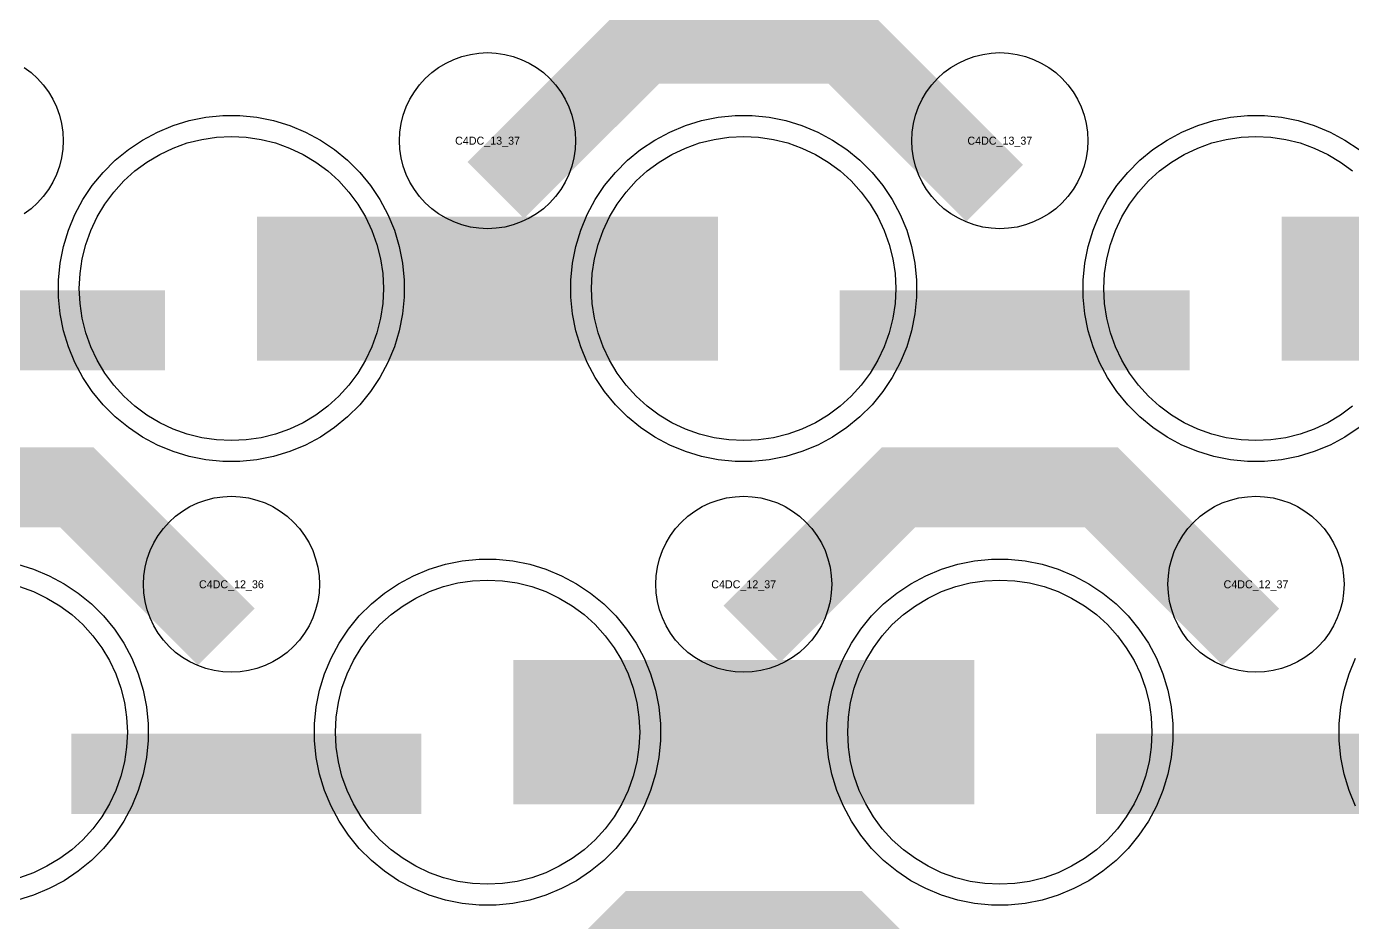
# Model space of a CAD drawing. Extents: x -11880 to 11880, y -14992 to 14992.
# Drawn here: x -304 to 110.1, y -13236.2 to -12956.4 of the extents above; entities that cross this region are included whole.
import ezdxf
from ezdxf.enums import TextEntityAlignment as Align

# ---------------------------------------------------------------- set-up
doc = ezdxf.new("R2010")
doc.units = 0
doc.header["$MEASUREMENT"] = 0
for name, color, linetype in [('GDS_775_DT_237', 138, 'CONTINUOUS'), ('RDL1_FS', 34, 'CONTINUOUS'), ('RDL_BS', 160, 'CONTINUOUS')]:
    doc.layers.add(name, color=color, linetype=linetype)

msp = doc.modelspace()

# ---------------------------------------------------------------- linework, layer by layer
at = {"layer": 'RDL1_FS', "color": 241, "true_color": 0xf7abae}
for points in [[(-240, -13085.739), (-244.657, -13085.51), (-249.268, -13084.826), (-253.791, -13083.694), (-258.181, -13082.122), (-262.395, -13080.13), (-266.395, -13077.732), (-270.14, -13074.954), (-273.594, -13071.824), (-276.724, -13068.37), (-279.502, -13064.625), (-281.9, -13060.625), (-283.892, -13056.411), (-285.464, -13052.021), (-286.596, -13047.498), (-287.28, -13042.887), (-287.509, -13038.23), (-287.28, -13033.573), (-286.596, -13028.962), (-285.464, -13024.439), (-283.892, -13020.049), (-281.9, -13015.835), (-279.502, -13011.835), (-276.724, -13008.09), (-273.594, -13004.636), (-270.14, -13001.506), (-266.395, -12998.728), (-262.395, -12996.33), (-258.181, -12994.338), (-253.791, -12992.766), (-249.268, -12991.634), (-244.657, -12990.95), (-240, -12990.721), (-235.343, -12990.95), (-230.732, -12991.634), (-226.209, -12992.766), (-221.819, -12994.338), (-217.605, -12996.33), (-213.605, -12998.728), (-209.86, -13001.506), (-206.406, -13004.636), (-203.276, -13008.09), (-200.498, -13011.835), (-198.1, -13015.835), (-196.108, -13020.049), (-194.536, -13024.439), (-193.404, -13028.962), (-192.72, -13033.573), (-192.491, -13038.23), (-192.72, -13042.887), (-193.404, -13047.498), (-194.536, -13052.021), (-196.108, -13056.411), (-198.1, -13060.625), (-200.498, -13064.625), (-203.276, -13068.37), (-206.406, -13071.824), (-209.86, -13074.954), (-213.605, -13077.732), (-217.605, -13080.13), (-221.819, -13082.122), (-226.209, -13083.694), (-230.732, -13084.826), (-235.343, -13085.51)], [(-80, -13085.739), (-84.657, -13085.51), (-89.268, -13084.826), (-93.791, -13083.694), (-98.181, -13082.122), (-102.395, -13080.13), (-106.395, -13077.732), (-110.14, -13074.954), (-113.594, -13071.824), (-116.724, -13068.37), (-119.502, -13064.625), (-121.9, -13060.625), (-123.892, -13056.411), (-125.464, -13052.021), (-126.596, -13047.498), (-127.28, -13042.887), (-127.509, -13038.23), (-127.28, -13033.573), (-126.596, -13028.962), (-125.464, -13024.439), (-123.892, -13020.049), (-121.9, -13015.835), (-119.502, -13011.835), (-116.724, -13008.09), (-113.594, -13004.636), (-110.14, -13001.506), (-106.395, -12998.728), (-102.395, -12996.33), (-98.181, -12994.338), (-93.791, -12992.766), (-89.268, -12991.634), (-84.657, -12990.95), (-80, -12990.721), (-75.343, -12990.95), (-70.732, -12991.634), (-66.209, -12992.766), (-61.819, -12994.338), (-57.605, -12996.33), (-53.605, -12998.728), (-49.86, -13001.506), (-46.406, -13004.636), (-43.276, -13008.09), (-40.498, -13011.835), (-38.1, -13015.835), (-36.108, -13020.049), (-34.536, -13024.439), (-33.404, -13028.962), (-32.72, -13033.573), (-32.491, -13038.23), (-32.72, -13042.887), (-33.404, -13047.498), (-34.536, -13052.021), (-36.108, -13056.411), (-38.1, -13060.625), (-40.498, -13064.625), (-43.276, -13068.37), (-46.406, -13071.824), (-49.86, -13074.954), (-53.605, -13077.732), (-57.605, -13080.13), (-61.819, -13082.122), (-66.209, -13083.694), (-70.732, -13084.826), (-75.343, -13085.51)]]:
    msp.add_lwpolyline(points, close=True, dxfattribs=at)
msp.add_lwpolyline([(110.14, -13074.954), (106.395, -13077.732), (102.395, -13080.13), (98.181, -13082.122), (93.791, -13083.694), (89.268, -13084.826), (84.657, -13085.51), (80, -13085.739), (75.343, -13085.51), (70.732, -13084.826), (66.209, -13083.694), (61.819, -13082.122), (57.605, -13080.13), (53.605, -13077.732), (49.86, -13074.954), (46.406, -13071.824), (43.276, -13068.37), (40.498, -13064.625), (38.1, -13060.625), (36.108, -13056.411), (34.536, -13052.021), (33.404, -13047.498), (32.72, -13042.887), (32.491, -13038.23), (32.72, -13033.573), (33.404, -13028.962), (34.536, -13024.439), (36.108, -13020.049), (38.1, -13015.835), (40.498, -13011.835), (43.276, -13008.09), (46.406, -13004.636), (49.86, -13001.506), (53.605, -12998.728), (57.605, -12996.33), (61.819, -12994.338), (66.209, -12992.766), (70.732, -12991.634), (75.343, -12990.95), (80, -12990.721), (84.657, -12990.95), (89.268, -12991.634), (93.791, -12992.766), (98.181, -12994.338), (102.395, -12996.33), (106.395, -12998.728), (110.14, -13001.506)], dxfattribs=at)
for points in [[(-231.998, -13038.23, 45, 45, 0), (-159.998, -13038.23, 45, 45, 0)], [(-159.998, -13038.23, 45, 45, 0), (-87.998, -13038.23, 45, 45, 0)], [(88.002, -13038.23, 45, 45, 0), (160.002, -13038.23, 45, 45, 0)]]:
    msp.add_lwpolyline(points, format="xyseb", dxfattribs=at)
at = {"layer": 'RDL1_FS'}
msp.add_lwpolyline([(-306.209, -13131.331), (-301.819, -13132.903), (-297.605, -13134.895), (-293.605, -13137.293), (-289.86, -13140.071), (-286.406, -13143.201), (-283.276, -13146.655), (-280.498, -13150.4), (-278.1, -13154.4), (-276.108, -13158.614), (-274.536, -13163.004), (-273.404, -13167.527), (-272.72, -13172.138), (-272.491, -13176.795), (-272.72, -13181.452), (-273.404, -13186.063), (-274.536, -13190.586), (-276.108, -13194.976), (-278.1, -13199.19), (-280.498, -13203.19), (-283.276, -13206.935), (-286.406, -13210.389), (-289.86, -13213.519), (-293.605, -13216.297), (-297.605, -13218.695), (-301.819, -13220.687), (-306.209, -13222.259)], dxfattribs=at)
for points in [[(-160, -13224.304), (-164.657, -13224.075), (-169.268, -13223.391), (-173.791, -13222.259), (-178.181, -13220.687), (-182.395, -13218.695), (-186.395, -13216.297), (-190.14, -13213.519), (-193.594, -13210.389), (-196.724, -13206.935), (-199.502, -13203.19), (-201.9, -13199.19), (-203.892, -13194.976), (-205.464, -13190.586), (-206.596, -13186.063), (-207.28, -13181.452), (-207.509, -13176.795), (-207.28, -13172.138), (-206.596, -13167.527), (-205.464, -13163.004), (-203.892, -13158.614), (-201.9, -13154.4), (-199.502, -13150.4), (-196.724, -13146.655), (-193.594, -13143.201), (-190.14, -13140.071), (-186.395, -13137.293), (-182.395, -13134.895), (-178.181, -13132.903), (-173.791, -13131.331), (-169.268, -13130.199), (-164.657, -13129.515), (-160, -13129.286), (-155.343, -13129.515), (-150.732, -13130.199), (-146.209, -13131.331), (-141.819, -13132.903), (-137.605, -13134.895), (-133.605, -13137.293), (-129.86, -13140.071), (-126.406, -13143.201), (-123.276, -13146.655), (-120.498, -13150.4), (-118.1, -13154.4), (-116.108, -13158.614), (-114.536, -13163.004), (-113.404, -13167.527), (-112.72, -13172.138), (-112.491, -13176.795), (-112.72, -13181.452), (-113.404, -13186.063), (-114.536, -13190.586), (-116.108, -13194.976), (-118.1, -13199.19), (-120.498, -13203.19), (-123.276, -13206.935), (-126.406, -13210.389), (-129.86, -13213.519), (-133.605, -13216.297), (-137.605, -13218.695), (-141.819, -13220.687), (-146.209, -13222.259), (-150.732, -13223.391), (-155.343, -13224.075)], [(0, -13224.304), (-4.657, -13224.075), (-9.268, -13223.391), (-13.791, -13222.259), (-18.181, -13220.687), (-22.395, -13218.695), (-26.395, -13216.297), (-30.14, -13213.519), (-33.594, -13210.389), (-36.724, -13206.935), (-39.502, -13203.19), (-41.9, -13199.19), (-43.892, -13194.976), (-45.464, -13190.586), (-46.596, -13186.063), (-47.28, -13181.452), (-47.509, -13176.795), (-47.28, -13172.138), (-46.596, -13167.527), (-45.464, -13163.004), (-43.892, -13158.614), (-41.9, -13154.4), (-39.502, -13150.4), (-36.724, -13146.655), (-33.594, -13143.201), (-30.14, -13140.071), (-26.395, -13137.293), (-22.395, -13134.895), (-18.181, -13132.903), (-13.791, -13131.331), (-9.268, -13130.199), (-4.657, -13129.515), (0, -13129.286), (4.657, -13129.515), (9.268, -13130.199), (13.791, -13131.331), (18.181, -13132.903), (22.395, -13134.895), (26.395, -13137.293), (30.14, -13140.071), (33.594, -13143.201), (36.724, -13146.655), (39.502, -13150.4), (41.9, -13154.4), (43.892, -13158.614), (45.464, -13163.004), (46.596, -13167.527), (47.28, -13172.138), (47.509, -13176.795), (47.28, -13181.452), (46.596, -13186.063), (45.464, -13190.586), (43.892, -13194.976), (41.9, -13199.19), (39.502, -13203.19), (36.724, -13206.935), (33.594, -13210.389), (30.14, -13213.519), (26.395, -13216.297), (22.395, -13218.695), (18.181, -13220.687), (13.791, -13222.259), (9.268, -13223.391), (4.657, -13224.075)]]:
    msp.add_lwpolyline(points, close=True, dxfattribs=at)
for points in [[(-151.998, -13176.795, 45, 45, 0), (-79.998, -13176.795, 45, 45, 0)], [(-79.998, -13176.795, 45, 45, 0), (-7.998, -13176.795, 45, 45, 0)]]:
    msp.add_lwpolyline(points, format="xyseb", dxfattribs=at)
at = {"layer": 'RDL_BS'}
for points in [[(-157.438, -13007.544, 25, 25, 0), (-111.623, -12961.729, 25, 25, 0), (-78.07, -12961.729, 25, 25, 0)], [(-1.599, -13008.443, 25, 25, 0), (-48.313, -12961.729, 25, 25, 0), (-78.071, -12961.729, 25, 25, 0)], [(-241.599, -13147.008, 25, 25, 0), (-288.313, -13100.294, 25, 25, 0), (-318.071, -13100.294, 25, 25, 0)], [(-77.438, -13146.109, 25, 25, 0), (-31.623, -13100.294, 25, 25, 0), (1.93, -13100.294, 25, 25, 0)], [(78.401, -13147.008, 25, 25, 0), (31.687, -13100.294, 25, 25, 0), (1.929, -13100.294, 25, 25, 0)], [(-289.984, -13189.808, 25, 25, 0), (-180.719, -13189.808, 25, 25, 0)], [(30.016, -13189.808, 25, 25, 0), (139.281, -13189.808, 25, 25, 0)], [(-157.438, -13284.674, 25, 25, 0), (-111.623, -13238.859, 25, 25, 0), (-78.07, -13238.859, 25, 25, 0)], [(-1.599, -13285.573, 25, 25, 0), (-48.313, -13238.859, 25, 25, 0), (-78.071, -13238.859, 25, 25, 0)]]:
    msp.add_lwpolyline(points, format="xyseb", dxfattribs=at)
for points in [[(-160, -13019.536), (-162.693, -13019.404), (-165.365, -13019.008), (-167.984, -13018.351), (-170.519, -13017.444), (-172.956, -13016.292), (-175.28, -13014.899), (-177.443, -13013.296), (-179.442, -13011.484), (-181.254, -13009.485), (-182.857, -13007.322), (-184.25, -13004.998), (-185.402, -13002.561), (-186.309, -13000.026), (-186.966, -12997.407), (-187.362, -12994.735), (-187.494, -12992.042), (-187.362, -12989.349), (-186.966, -12986.677), (-186.309, -12984.058), (-185.402, -12981.523), (-184.25, -12979.086), (-182.857, -12976.762), (-181.254, -12974.599), (-179.442, -12972.6), (-177.443, -12970.788), (-175.28, -12969.185), (-172.956, -12967.792), (-170.519, -12966.64), (-167.984, -12965.733), (-165.365, -12965.076), (-162.693, -12964.68), (-160, -12964.548), (-157.307, -12964.68), (-154.635, -12965.076), (-152.016, -12965.733), (-149.481, -12966.64), (-147.044, -12967.792), (-144.72, -12969.185), (-142.557, -12970.788), (-140.558, -12972.6), (-138.746, -12974.599), (-137.143, -12976.762), (-135.75, -12979.086), (-134.598, -12981.523), (-133.691, -12984.058), (-133.034, -12986.677), (-132.638, -12989.349), (-132.506, -12992.042), (-132.638, -12994.735), (-133.034, -12997.407), (-133.691, -13000.026), (-134.598, -13002.561), (-135.75, -13004.998), (-137.143, -13007.322), (-138.746, -13009.485), (-140.558, -13011.484), (-142.557, -13013.296), (-144.72, -13014.899), (-147.044, -13016.292), (-149.481, -13017.444), (-152.016, -13018.351), (-154.635, -13019.008), (-157.307, -13019.404)], [(0, -13019.536), (-2.693, -13019.404), (-5.365, -13019.008), (-7.984, -13018.351), (-10.519, -13017.444), (-12.956, -13016.292), (-15.28, -13014.899), (-17.443, -13013.296), (-19.442, -13011.484), (-21.254, -13009.485), (-22.857, -13007.322), (-24.25, -13004.998), (-25.402, -13002.561), (-26.309, -13000.026), (-26.966, -12997.407), (-27.362, -12994.735), (-27.494, -12992.042), (-27.362, -12989.349), (-26.966, -12986.677), (-26.309, -12984.058), (-25.402, -12981.523), (-24.25, -12979.086), (-22.857, -12976.762), (-21.254, -12974.599), (-19.442, -12972.6), (-17.443, -12970.788), (-15.28, -12969.185), (-12.956, -12967.792), (-10.519, -12966.64), (-7.984, -12965.733), (-5.365, -12965.076), (-2.693, -12964.68), (0, -12964.548), (2.693, -12964.68), (5.365, -12965.076), (7.984, -12965.733), (10.519, -12966.64), (12.956, -12967.792), (15.28, -12969.185), (17.443, -12970.788), (19.442, -12972.6), (21.254, -12974.599), (22.857, -12976.762), (24.25, -12979.086), (25.402, -12981.523), (26.309, -12984.058), (26.966, -12986.677), (27.362, -12989.349), (27.494, -12992.042), (27.362, -12994.735), (26.966, -12997.407), (26.309, -13000.026), (25.402, -13002.561), (24.25, -13004.998), (22.857, -13007.322), (21.254, -13009.485), (19.442, -13011.484), (17.443, -13013.296), (15.28, -13014.899), (12.956, -13016.292), (10.519, -13017.444), (7.984, -13018.351), (5.365, -13019.008), (2.693, -13019.404)], [(-240, -13158.101), (-242.693, -13157.969), (-245.365, -13157.573), (-247.984, -13156.916), (-250.519, -13156.009), (-252.956, -13154.857), (-255.28, -13153.464), (-257.443, -13151.861), (-259.442, -13150.049), (-261.254, -13148.05), (-262.857, -13145.887), (-264.25, -13143.563), (-265.402, -13141.126), (-266.309, -13138.591), (-266.966, -13135.972), (-267.362, -13133.3), (-267.494, -13130.607), (-267.362, -13127.914), (-266.966, -13125.242), (-266.309, -13122.623), (-265.402, -13120.088), (-264.25, -13117.651), (-262.857, -13115.327), (-261.254, -13113.164), (-259.442, -13111.165), (-257.443, -13109.353), (-255.28, -13107.75), (-252.956, -13106.357), (-250.519, -13105.205), (-247.984, -13104.298), (-245.365, -13103.641), (-242.693, -13103.245), (-240, -13103.113), (-237.307, -13103.245), (-234.635, -13103.641), (-232.016, -13104.298), (-229.481, -13105.205), (-227.044, -13106.357), (-224.72, -13107.75), (-222.557, -13109.353), (-220.558, -13111.165), (-218.746, -13113.164), (-217.143, -13115.327), (-215.75, -13117.651), (-214.598, -13120.088), (-213.691, -13122.623), (-213.034, -13125.242), (-212.638, -13127.914), (-212.506, -13130.607), (-212.638, -13133.3), (-213.034, -13135.972), (-213.691, -13138.591), (-214.598, -13141.126), (-215.75, -13143.563), (-217.143, -13145.887), (-218.746, -13148.05), (-220.558, -13150.049), (-222.557, -13151.861), (-224.72, -13153.464), (-227.044, -13154.857), (-229.481, -13156.009), (-232.016, -13156.916), (-234.635, -13157.573), (-237.307, -13157.969)], [(-80, -13158.101), (-82.693, -13157.969), (-85.365, -13157.573), (-87.984, -13156.916), (-90.519, -13156.009), (-92.956, -13154.857), (-95.28, -13153.464), (-97.443, -13151.861), (-99.442, -13150.049), (-101.254, -13148.05), (-102.857, -13145.887), (-104.25, -13143.563), (-105.402, -13141.126), (-106.309, -13138.591), (-106.966, -13135.972), (-107.362, -13133.3), (-107.494, -13130.607), (-107.362, -13127.914), (-106.966, -13125.242), (-106.309, -13122.623), (-105.402, -13120.088), (-104.25, -13117.651), (-102.857, -13115.327), (-101.254, -13113.164), (-99.442, -13111.165), (-97.443, -13109.353), (-95.28, -13107.75), (-92.956, -13106.357), (-90.519, -13105.205), (-87.984, -13104.298), (-85.365, -13103.641), (-82.693, -13103.245), (-80, -13103.113), (-77.307, -13103.245), (-74.635, -13103.641), (-72.016, -13104.298), (-69.481, -13105.205), (-67.044, -13106.357), (-64.72, -13107.75), (-62.557, -13109.353), (-60.558, -13111.165), (-58.746, -13113.164), (-57.143, -13115.327), (-55.75, -13117.651), (-54.598, -13120.088), (-53.691, -13122.623), (-53.034, -13125.242), (-52.638, -13127.914), (-52.506, -13130.607), (-52.638, -13133.3), (-53.034, -13135.972), (-53.691, -13138.591), (-54.598, -13141.126), (-55.75, -13143.563), (-57.143, -13145.887), (-58.746, -13148.05), (-60.558, -13150.049), (-62.557, -13151.861), (-64.72, -13153.464), (-67.044, -13154.857), (-69.481, -13156.009), (-72.016, -13156.916), (-74.635, -13157.573), (-77.307, -13157.969)], [(80, -13158.101), (77.307, -13157.969), (74.635, -13157.573), (72.016, -13156.916), (69.481, -13156.009), (67.044, -13154.857), (64.72, -13153.464), (62.557, -13151.861), (60.558, -13150.049), (58.746, -13148.05), (57.143, -13145.887), (55.75, -13143.563), (54.598, -13141.126), (53.691, -13138.591), (53.034, -13135.972), (52.638, -13133.3), (52.506, -13130.607), (52.638, -13127.914), (53.034, -13125.242), (53.691, -13122.623), (54.598, -13120.088), (55.75, -13117.651), (57.143, -13115.327), (58.746, -13113.164), (60.558, -13111.165), (62.557, -13109.353), (64.72, -13107.75), (67.044, -13106.357), (69.481, -13105.205), (72.016, -13104.298), (74.635, -13103.641), (77.307, -13103.245), (80, -13103.113), (82.693, -13103.245), (85.365, -13103.641), (87.984, -13104.298), (90.519, -13105.205), (92.956, -13106.357), (95.28, -13107.75), (97.443, -13109.353), (99.442, -13111.165), (101.254, -13113.164), (102.857, -13115.327), (104.25, -13117.651), (105.402, -13120.088), (106.309, -13122.623), (106.966, -13125.242), (107.362, -13127.914), (107.494, -13130.607), (107.362, -13133.3), (106.966, -13135.972), (106.309, -13138.591), (105.402, -13141.126), (104.25, -13143.563), (102.857, -13145.887), (101.254, -13148.05), (99.442, -13150.049), (97.443, -13151.861), (95.28, -13153.464), (92.956, -13154.857), (90.519, -13156.009), (87.984, -13156.916), (85.365, -13157.573), (82.693, -13157.969)], [(-162.644, -13230.795), (-167.938, -13230.278), (-173.165, -13229.232), (-178.205, -13227.701), (-183.115, -13225.67), (-187.777, -13223.178), (-192.191, -13220.231), (-196.292, -13216.869), (-200.074, -13213.087), (-203.436, -13208.986), (-206.383, -13204.572), (-208.875, -13199.91), (-210.906, -13195), (-212.437, -13189.96), (-213.483, -13184.733), (-214, -13179.439), (-214, -13174.151), (-213.483, -13168.857), (-212.437, -13163.63), (-210.906, -13158.59), (-208.875, -13153.68), (-206.383, -13149.018), (-203.436, -13144.604), (-200.074, -13140.503), (-196.292, -13136.721), (-192.191, -13133.359), (-187.777, -13130.412), (-183.115, -13127.92), (-178.205, -13125.889), (-173.165, -13124.358), (-167.938, -13123.312), (-162.644, -13122.795), (-157.356, -13122.795), (-152.062, -13123.312), (-146.835, -13124.358), (-141.795, -13125.889), (-136.885, -13127.92), (-132.223, -13130.412), (-127.809, -13133.359), (-123.708, -13136.721), (-119.926, -13140.503), (-116.564, -13144.604), (-113.617, -13149.018), (-111.125, -13153.68), (-109.094, -13158.59), (-107.563, -13163.63), (-106.517, -13168.857), (-106, -13174.151), (-106, -13179.439), (-106.517, -13184.733), (-107.563, -13189.96), (-109.094, -13195), (-111.125, -13199.91), (-113.617, -13204.572), (-116.564, -13208.986), (-119.926, -13213.087), (-123.708, -13216.869), (-127.809, -13220.231), (-132.223, -13223.178), (-136.885, -13225.67), (-141.795, -13227.701), (-146.835, -13229.232), (-152.062, -13230.278), (-157.356, -13230.795)], [(-2.644, -13230.795), (-7.938, -13230.278), (-13.165, -13229.232), (-18.205, -13227.701), (-23.115, -13225.67), (-27.777, -13223.178), (-32.191, -13220.231), (-36.292, -13216.869), (-40.074, -13213.087), (-43.436, -13208.986), (-46.383, -13204.572), (-48.875, -13199.91), (-50.906, -13195), (-52.437, -13189.96), (-53.483, -13184.733), (-54, -13179.439), (-54, -13174.151), (-53.483, -13168.857), (-52.437, -13163.63), (-50.906, -13158.59), (-48.875, -13153.68), (-46.383, -13149.018), (-43.436, -13144.604), (-40.074, -13140.503), (-36.292, -13136.721), (-32.191, -13133.359), (-27.777, -13130.412), (-23.115, -13127.92), (-18.205, -13125.889), (-13.165, -13124.358), (-7.938, -13123.312), (-2.644, -13122.795), (2.644, -13122.795), (7.938, -13123.312), (13.165, -13124.358), (18.205, -13125.889), (23.115, -13127.92), (27.777, -13130.412), (32.191, -13133.359), (36.292, -13136.721), (40.074, -13140.503), (43.436, -13144.604), (46.383, -13149.018), (48.875, -13153.68), (50.906, -13158.59), (52.437, -13163.63), (53.483, -13168.857), (54, -13174.151), (54, -13179.439), (53.483, -13184.733), (52.437, -13189.96), (50.906, -13195), (48.875, -13199.91), (46.383, -13204.572), (43.436, -13208.986), (40.074, -13213.087), (36.292, -13216.869), (32.191, -13220.231), (27.777, -13223.178), (23.115, -13225.67), (18.205, -13227.701), (13.165, -13229.232), (7.938, -13230.278), (2.644, -13230.795)]]:
    msp.add_lwpolyline(points, close=True, dxfattribs=at)
for points in [[(-304.72, -12969.185), (-302.557, -12970.788), (-300.558, -12972.6), (-298.746, -12974.599), (-297.143, -12976.762), (-295.75, -12979.086), (-294.598, -12981.523), (-293.691, -12984.058), (-293.034, -12986.677), (-292.638, -12989.349), (-292.506, -12992.042), (-292.638, -12994.735), (-293.034, -12997.407), (-293.691, -13000.026), (-294.598, -13002.561), (-295.75, -13004.998), (-297.143, -13007.322), (-298.746, -13009.485), (-300.558, -13011.484), (-302.557, -13013.296), (-304.72, -13014.899)], [(-306.835, -13124.358), (-301.795, -13125.889), (-296.885, -13127.92), (-292.223, -13130.412), (-287.809, -13133.359), (-283.708, -13136.721), (-279.926, -13140.503), (-276.564, -13144.604), (-273.617, -13149.018), (-271.125, -13153.68), (-269.094, -13158.59), (-267.563, -13163.63), (-266.517, -13168.857), (-266, -13174.151), (-266, -13179.439), (-266.517, -13184.733), (-267.563, -13189.96), (-269.094, -13195), (-271.125, -13199.91), (-273.617, -13204.572), (-276.564, -13208.986), (-279.926, -13213.087), (-283.708, -13216.869), (-287.809, -13220.231), (-292.223, -13223.178), (-296.885, -13225.67), (-301.795, -13227.701), (-306.835, -13229.232)], [(111.125, -13199.91), (109.094, -13195), (107.563, -13189.96), (106.517, -13184.733), (106, -13179.439), (106, -13174.151), (106.517, -13168.857), (107.563, -13163.63), (109.094, -13158.59), (111.125, -13153.68)]]:
    msp.add_lwpolyline(points, dxfattribs=at)
at = {"layer": 'RDL_BS', "color": 241, "true_color": 0xf7abae}
for points in [[(-242.644, -13092.23), (-247.938, -13091.713), (-253.165, -13090.667), (-258.205, -13089.136), (-263.115, -13087.105), (-267.777, -13084.613), (-272.191, -13081.666), (-276.292, -13078.304), (-280.074, -13074.522), (-283.436, -13070.421), (-286.383, -13066.007), (-288.875, -13061.345), (-290.906, -13056.435), (-292.437, -13051.395), (-293.483, -13046.168), (-294, -13040.874), (-294, -13035.586), (-293.483, -13030.292), (-292.437, -13025.065), (-290.906, -13020.025), (-288.875, -13015.115), (-286.383, -13010.453), (-283.436, -13006.039), (-280.074, -13001.938), (-276.292, -12998.156), (-272.191, -12994.794), (-267.777, -12991.847), (-263.115, -12989.355), (-258.205, -12987.324), (-253.165, -12985.793), (-247.938, -12984.747), (-242.644, -12984.23), (-237.356, -12984.23), (-232.062, -12984.747), (-226.835, -12985.793), (-221.795, -12987.324), (-216.885, -12989.355), (-212.223, -12991.847), (-207.809, -12994.794), (-203.708, -12998.156), (-199.926, -13001.938), (-196.564, -13006.039), (-193.617, -13010.453), (-191.125, -13015.115), (-189.094, -13020.025), (-187.563, -13025.065), (-186.517, -13030.292), (-186, -13035.586), (-186, -13040.874), (-186.517, -13046.168), (-187.563, -13051.395), (-189.094, -13056.435), (-191.125, -13061.345), (-193.617, -13066.007), (-196.564, -13070.421), (-199.926, -13074.522), (-203.708, -13078.304), (-207.809, -13081.666), (-212.223, -13084.613), (-216.885, -13087.105), (-221.795, -13089.136), (-226.835, -13090.667), (-232.062, -13091.713), (-237.356, -13092.23)], [(-82.644, -13092.23), (-87.938, -13091.713), (-93.165, -13090.667), (-98.205, -13089.136), (-103.115, -13087.105), (-107.777, -13084.613), (-112.191, -13081.666), (-116.292, -13078.304), (-120.074, -13074.522), (-123.436, -13070.421), (-126.383, -13066.007), (-128.875, -13061.345), (-130.906, -13056.435), (-132.437, -13051.395), (-133.483, -13046.168), (-134, -13040.874), (-134, -13035.586), (-133.483, -13030.292), (-132.437, -13025.065), (-130.906, -13020.025), (-128.875, -13015.115), (-126.383, -13010.453), (-123.436, -13006.039), (-120.074, -13001.938), (-116.292, -12998.156), (-112.191, -12994.794), (-107.777, -12991.847), (-103.115, -12989.355), (-98.205, -12987.324), (-93.165, -12985.793), (-87.938, -12984.747), (-82.644, -12984.23), (-77.356, -12984.23), (-72.062, -12984.747), (-66.835, -12985.793), (-61.795, -12987.324), (-56.885, -12989.355), (-52.223, -12991.847), (-47.809, -12994.794), (-43.708, -12998.156), (-39.926, -13001.938), (-36.564, -13006.039), (-33.617, -13010.453), (-31.125, -13015.115), (-29.094, -13020.025), (-27.563, -13025.065), (-26.517, -13030.292), (-26, -13035.586), (-26, -13040.874), (-26.517, -13046.168), (-27.563, -13051.395), (-29.094, -13056.435), (-31.125, -13061.345), (-33.617, -13066.007), (-36.564, -13070.421), (-39.926, -13074.522), (-43.708, -13078.304), (-47.809, -13081.666), (-52.223, -13084.613), (-56.885, -13087.105), (-61.795, -13089.136), (-66.835, -13090.667), (-72.062, -13091.713), (-77.356, -13092.23)]]:
    msp.add_lwpolyline(points, close=True, dxfattribs=at)
msp.add_lwpolyline([(112.191, -13081.666), (107.777, -13084.613), (103.115, -13087.105), (98.205, -13089.136), (93.165, -13090.667), (87.938, -13091.713), (82.644, -13092.23), (77.356, -13092.23), (72.062, -13091.713), (66.835, -13090.667), (61.795, -13089.136), (56.885, -13087.105), (52.223, -13084.613), (47.809, -13081.666), (43.708, -13078.304), (39.926, -13074.522), (36.564, -13070.421), (33.617, -13066.007), (31.125, -13061.345), (29.094, -13056.435), (27.563, -13051.395), (26.517, -13046.168), (26, -13040.874), (26, -13035.586), (26.517, -13030.292), (27.563, -13025.065), (29.094, -13020.025), (31.125, -13015.115), (33.617, -13010.453), (36.564, -13006.039), (39.926, -13001.938), (43.708, -12998.156), (47.809, -12994.794), (52.223, -12991.847), (56.885, -12989.355), (61.795, -12987.324), (66.835, -12985.793), (72.062, -12984.747), (77.356, -12984.23), (82.644, -12984.23), (87.938, -12984.747), (93.165, -12985.793), (98.205, -12987.324), (103.115, -12989.355), (107.777, -12991.847), (112.191, -12994.794)], dxfattribs=at)
for points in [[(-369.984, -13051.243, 25, 25, 0), (-260.719, -13051.243, 25, 25, 0)], [(-49.984, -13051.243, 25, 25, 0), (59.281, -13051.243, 25, 25, 0)]]:
    msp.add_lwpolyline(points, format="xyseb", dxfattribs=at)

# ---------------------------------------------------------------- texts
at = {"layer": 'GDS_775_DT_237'}
for s, p in [('C4DC_13_37', (-160, -12992.042)), ('C4DC_13_37', (-160, -12992.042)), ('C4DC_13_37', (0, -12992.042)), ('C4DC_13_37', (0, -12992.042)), ('C4DC_12_36', (-240, -13130.607)), ('C4DC_12_36', (-240, -13130.607)), ('C4DC_12_37', (-80, -13130.607)), ('C4DC_12_37', (-80, -13130.607)), ('C4DC_12_37', (80, -13130.607)), ('C4DC_12_37', (80, -13130.607))]:
    msp.add_text(s, height=2.5, dxfattribs=at).set_placement(p, align=Align.MIDDLE_CENTER)

doc.saveas('drawing.dxf')
